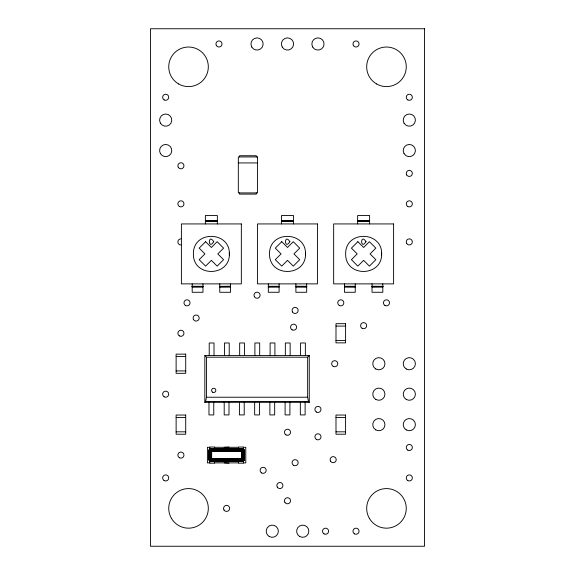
<?xml version="1.0" encoding="UTF-8"?>
<svg xmlns="http://www.w3.org/2000/svg" width="575" height="575" viewBox="0 0 575 575"><rect width="100%" height="100%" fill="white"/><g stroke="black" fill="none" stroke-linecap="round" stroke-linejoin="round"><path stroke-width="0.86" d="M229.303 255.221C231.402 231.042 193.063 229.612 193.387 253.906C193.056 278.185 231.402 276.783 229.303 252.59M305.433 255.221C307.539 231.042 269.193 229.612 269.517 253.906C269.193 278.185 307.532 276.783 305.433 252.59M381.57 255.221C383.669 231.042 345.323 229.612 345.647 253.906C345.323 278.185 383.662 276.783 381.57 252.59M208.646 451.059L211.658 451.533L210.716 448.637L211.658 448.529L209.868 449.075L208.761 450.592L208.61 458.634L209.501 460.783L211.658 461.682L211.658 448.493L241.536 448.493L243.326 449.075L244.432 450.592L244.54 459.109L243.685 460.783L242.478 461.531L211.658 461.639M211.183 461.639L211.658 458.634L208.646 459.109M244.54 451.059L241.536 451.533L242.01 448.529M204.837 402.335L205.642 401.522L206.454 397.224L206.454 357.19L204.837 355.573L204.837 402.335L309.264 402.335L309.264 355.573L204.837 355.573M208.61 458.634L244.576 458.634L244.54 451.533L208.61 451.533L208.797 459.562L211.658 458.634L210.716 461.531L210.292 461.315M244.432 450.592L241.536 451.533L242.478 448.637M244.116 459.95L244.432 451.533L243.584 449.485M244.397 459.562L243.965 460.402M210.278 461.344L211.658 458.634L208.941 460.014L209.53 460.762M244.246 450.153L241.536 451.533L242.916 448.823M208.977 450.168L209.221 449.765M211.658 458.634L209.868 461.1L209.501 460.783L211.658 458.634L209.192 460.424M241.536 451.533L243.326 449.075L243.685 449.384L241.536 451.533L243.994 449.743M243.879 460.338L241.536 461.531L211.658 461.531L209.314 460.338M206.454 357.19L307.647 357.19L309.264 355.573M244.54 459.109L241.536 458.634L243.326 461.1L243.663 460.762M243.326 461.1L243.685 460.783L241.536 458.634L242.01 461.639L241.536 461.639M211.205 448.673C206.899 449.722 209.372 455.802 208.761 458.634M238.323 162.933L257.507 162.933M205.376 220.937L217.364 220.937M281.506 220.937L293.494 220.937M357.636 220.937L369.624 220.937M205.376 221.03L217.364 221.03M281.506 221.03L293.494 221.03M357.636 221.03L369.624 221.03M205.376 221.123L217.364 221.123M281.506 221.123L293.494 221.123M357.636 221.123L369.624 221.123M205.376 221.21L217.364 221.289M281.506 221.21L293.494 221.289M357.636 221.21L369.624 221.289M205.376 221.361L217.364 221.361M281.506 221.361L293.494 221.361M357.636 221.361L369.624 221.361M205.376 221.418L217.364 221.526M281.506 221.526L293.494 221.533M357.636 221.468L369.624 221.504M192.187 286.278L202.975 286.343M219.758 286.343L230.553 286.285M268.317 286.343L279.105 286.285M295.895 286.278L306.683 286.278M344.447 286.278L355.242 286.343M372.025 286.307L382.813 286.343M192.187 286.451L202.975 286.393M219.758 286.451L230.553 286.393M268.317 286.393L279.105 286.451M295.895 286.393L306.683 286.451M344.447 286.451L355.242 286.393M372.025 286.393L382.813 286.451M192.187 286.522L202.975 286.522M219.758 286.522L230.553 286.522M268.317 286.522L279.105 286.522M295.895 286.522L306.683 286.522M344.447 286.522L355.242 286.522M372.025 286.522L382.813 286.522M192.187 286.688L202.975 286.602M219.758 286.688L230.553 286.602M268.317 286.688L279.105 286.602M295.895 286.602L306.683 286.688M344.447 286.602L355.242 286.688M372.025 286.688L382.813 286.602M192.187 286.781L202.975 286.781M219.758 286.781L230.553 286.781M268.317 286.781L279.105 286.781M295.895 286.781L306.683 286.781M344.447 286.781L355.242 286.781M372.025 286.781L382.813 286.781M192.187 286.875L202.975 286.875M219.758 286.875L230.553 286.875M268.317 286.875L279.105 286.875M295.895 286.875L306.683 286.875M344.447 286.875L355.242 286.875M372.025 286.875L382.813 286.875M335.994 326.082L345.589 326.082M335.994 340.465L345.589 340.465M176.123 356.536L185.711 356.536M176.123 370.918L185.711 370.918M206.454 397.224L307.647 397.224L308.452 401.522L309.264 402.335M205.642 401.522L308.452 401.522M176.123 417.436L185.711 417.436M335.994 417.436L345.589 417.436M176.123 431.825L185.711 431.825M335.994 431.825L345.589 431.825M228.994 447.041L224.2 447.293M209.81 447.293L207.41 447.293L207.41 462.875L209.81 462.875M214.604 447.293L238.582 447.293M243.383 447.293L245.777 447.293L245.777 462.875L243.383 462.875M211.658 448.637L241.536 448.637L243.239 449.19M214.604 462.875L238.582 462.875M228.994 463.184L224.2 462.875M242.478 461.531L241.536 458.634L244.432 459.576M208.761 450.592L211.658 451.533L211.183 448.529M242.916 461.344L241.536 458.634L244.246 460.014M208.941 450.153L211.658 451.533L210.278 448.823M241.536 458.634L243.994 460.424M209.192 449.743L211.658 451.533L209.868 449.075L209.501 449.384L211.658 451.533M243.965 449.765L244.397 450.606M209.077 459.95L208.797 459.087M382.813 283.877L382.813 292.272L372.025 292.272L372.025 283.877M369.624 223.934L369.624 215.539L357.636 215.539L357.636 223.934M355.242 283.877L355.242 292.272L344.447 292.272L344.447 283.877M307.647 357.19L307.647 397.224M306.683 283.877L306.683 292.272L295.895 292.272L295.895 283.877M305.361 355.573L305.361 342.988L300.567 342.988L300.567 355.573M305.124 402.335L305.124 414.92L300.33 414.92L300.33 402.335M293.494 223.934L293.494 215.539L281.506 215.539L281.506 223.934M290.138 355.573L290.138 342.988L285.344 342.988L285.344 355.573M289.901 402.335L289.901 414.92L285.099 414.92L285.099 402.335M279.105 283.877L279.105 292.272L268.317 292.272L268.317 283.877M274.915 355.573L274.915 342.988L270.113 342.988L270.113 355.573M274.67 402.335L274.67 414.92L269.876 414.92L269.876 402.335M259.684 355.573L259.684 342.988L254.89 342.988L254.89 355.573M259.447 402.335L259.447 414.92L254.653 414.92L254.653 402.335M256.306 156.939L256.306 155.739L239.516 155.739L239.516 156.939M256.306 192.905L256.306 194.106L239.516 194.106L239.516 192.905M244.461 355.573L244.461 342.988L239.66 342.988L239.66 355.573M244.217 402.335L244.217 414.92L239.423 414.92L239.423 402.335M243.383 449.111L243.383 447.041L238.582 447.041L238.582 448.493M243.383 461.057L243.383 463.184L238.582 463.184L238.582 461.682M241.536 448.493L241.536 461.682M230.553 283.877L230.553 292.272L219.758 292.272L219.758 283.877M229.231 355.573L229.231 342.988L224.437 342.988L224.437 355.573M228.994 402.335L228.994 414.92L224.2 414.92L224.2 402.335M217.364 223.934L217.364 215.539L205.376 215.539L205.376 223.934M214.604 448.493L214.604 447.041L209.81 447.041L209.81 449.111M214.604 461.682L214.604 463.184L209.81 463.184L209.81 461.057M214.008 355.573L214.008 342.988L209.214 342.988L209.214 355.573M213.763 402.335L213.763 414.92L208.969 414.92L208.969 402.335M202.975 283.877L202.975 292.272L192.187 292.272L192.187 283.877M180.917 244.964A3.048 3.048 0 0 1 177.869 241.917A3.048 3.048 0 0 1 180.917 238.869M208.977 451.109C209.53 453.891 206.914 460.798 211.658 461.344L242.37 461.215L243.455 460.553L244.217 459.058L244.116 450.699L243.132 449.341L241.536 448.823L211.658 448.823L209.738 449.614L208.977 451.109M209.221 451.152C209.904 453.804 207.122 460.496 211.658 461.1L242.298 460.978L243.965 459.015L243.879 450.771L242.981 449.542L241.536 449.075L211.658 449.075L209.911 449.794L209.221 451.152M209.53 451.195C210.357 453.704 207.403 460.108 211.658 460.783L242.197 460.683L243.663 458.972L243.663 451.195L243.06 450.017L241.536 449.384L211.658 449.384L210.134 450.017L209.53 451.195M209.889 451.253C210.881 453.589 207.748 459.655 211.658 460.424L242.089 460.338L243.304 458.915L243.304 451.253L242.585 450.088L241.536 449.743L211.658 449.743L210.601 450.088L209.889 451.253M210.292 451.317L210.292 458.85L211.442 460L241.536 460.014L242.902 458.85L242.902 451.317L241.752 450.168L211.658 450.153L210.292 451.317M210.73 451.389L210.73 458.778L211.507 459.562L241.536 459.576L242.463 458.778L242.463 451.389L241.68 450.606L211.658 450.592L210.73 451.389M211.183 451.461L211.183 458.634L211.586 459.102L241.536 459.109L242.003 458.706L242.01 451.533L241.608 451.066L211.658 451.059L211.183 451.461M213.742 241.694C207.949 250.829 207.949 232.552 213.742 241.694M289.872 241.694C284.079 250.829 284.079 232.552 289.872 241.694M366.002 241.694C360.209 250.829 360.209 232.552 366.002 241.694M205.598 241.694L199.158 248.134L204.923 253.906L199.158 259.677L205.598 266.117L211.37 260.353L217.142 266.117L223.582 259.677L217.81 253.906L223.582 248.134L217.142 241.694L211.37 247.466L205.598 241.694M281.728 241.694L275.288 248.134L281.06 253.906L275.288 259.677L281.728 266.117L287.5 260.353L293.272 266.117L299.712 259.677L293.94 253.906L299.712 248.134L293.272 241.694L287.5 247.466L281.728 241.694M357.858 241.694L351.418 248.134L357.19 253.906L351.418 259.677L357.858 266.117L363.63 260.353L369.402 266.117L375.842 259.677L370.077 253.906L375.842 248.134L369.402 241.694L363.63 247.466L357.858 241.694M424.537 28.75L150.463 28.75L150.463 546.25L424.537 546.25L424.537 28.75M257.507 156.939L238.323 156.939L238.323 192.905L257.507 192.905L257.507 156.939M241.342 223.934L181.398 223.934L181.398 283.877L241.342 283.877L241.342 223.934M317.472 223.934L257.528 223.934L257.528 283.877L317.472 283.877L317.472 223.934M393.602 223.934L333.658 223.934L333.658 283.877L393.602 283.877L393.602 223.934M345.589 323.682L335.994 323.682L335.994 342.865L345.589 342.865L345.589 323.682M185.711 354.135L176.123 354.135L176.123 373.319L185.711 373.319L185.711 354.135M185.711 415.042L176.123 415.042L176.123 434.226L185.711 434.226L185.711 415.042M345.589 415.042L335.994 415.042L335.994 434.226L345.589 434.226L345.589 415.042M171.386 518.276A19.794 19.794 0 0 0 205.67 518.276A19.794 19.794 0 0 0 188.528 488.585A19.794 19.794 0 0 0 171.386 518.276M369.33 518.276A19.794 19.794 0 0 0 403.614 518.276A19.794 19.794 0 0 0 386.472 488.585A19.794 19.794 0 0 0 369.33 518.276M178.631 83.957A19.794 19.794 0 0 0 208.322 66.815A19.794 19.794 0 0 0 178.631 49.673A19.794 19.794 0 0 0 178.631 83.957M376.575 83.957A19.794 19.794 0 0 0 406.266 66.815A19.794 19.794 0 0 0 376.575 49.673A19.794 19.794 0 0 0 376.575 83.957M185.488 305.462A3.048 3.048 0 0 0 190.052 302.824A3.048 3.048 0 0 0 185.488 300.186A3.048 3.048 0 0 0 185.488 305.462M292.071 329.82A3.048 3.048 0 0 0 296.635 327.182A3.048 3.048 0 0 0 292.071 324.544A3.048 3.048 0 0 0 292.071 329.82M277.251 487.061A3.048 3.048 0 0 0 282.526 487.061A3.048 3.048 0 0 0 279.888 482.49A3.048 3.048 0 0 0 277.251 487.061M164.17 480.563A3.048 3.048 0 0 0 168.734 477.926A3.048 3.048 0 0 0 164.17 475.288A3.048 3.048 0 0 0 164.17 480.563M164.17 99.906A3.048 3.048 0 0 0 168.734 97.268A3.048 3.048 0 0 0 164.17 94.631A3.048 3.048 0 0 0 164.17 99.906M407.79 450.11A3.048 3.048 0 0 0 412.354 447.472A3.048 3.048 0 0 0 407.79 444.834A3.048 3.048 0 0 0 407.79 450.11M178.279 167.311A3.048 3.048 0 0 0 183.554 167.311A3.048 3.048 0 0 0 180.917 162.739A3.048 3.048 0 0 0 178.279 167.311M406.676 243.441A3.048 3.048 0 0 0 411.944 243.441A3.048 3.048 0 0 0 409.307 238.869A3.048 3.048 0 0 0 406.676 243.441M333.177 366.361A3.048 3.048 0 0 0 337.748 363.731A3.048 3.048 0 0 0 333.177 361.093A3.048 3.048 0 0 0 333.177 366.361M223.955 509.896A3.048 3.048 0 0 0 229.231 509.896A3.048 3.048 0 0 0 226.593 505.332A3.048 3.048 0 0 0 223.955 509.896M284.862 502.284A3.048 3.048 0 0 0 290.138 502.284A3.048 3.048 0 0 0 287.5 497.72A3.048 3.048 0 0 0 284.862 502.284M324.041 533.852A3.048 3.048 0 0 0 328.613 531.214A3.048 3.048 0 0 0 324.041 528.576A3.048 3.048 0 0 0 324.041 533.852M407.79 480.563A3.048 3.048 0 0 0 412.354 477.926A3.048 3.048 0 0 0 407.79 475.288A3.048 3.048 0 0 0 407.79 480.563M179.393 335.915A3.048 3.048 0 0 0 183.964 333.277A3.048 3.048 0 0 0 179.393 330.639A3.048 3.048 0 0 0 179.393 335.915M193.502 319.571A3.048 3.048 0 0 0 198.778 319.571A3.048 3.048 0 0 0 196.14 315.007A3.048 3.048 0 0 0 193.502 319.571M362.106 328.296A3.048 3.048 0 0 0 366.678 325.658A3.048 3.048 0 0 0 362.106 323.028A3.048 3.048 0 0 0 362.106 328.296M254.409 296.729A3.048 3.048 0 0 0 259.684 296.729A3.048 3.048 0 0 0 257.047 292.165A3.048 3.048 0 0 0 254.409 296.729M384.948 305.462A3.048 3.048 0 0 0 389.512 302.824A3.048 3.048 0 0 0 384.948 300.186A3.048 3.048 0 0 0 384.948 305.462M339.272 305.462A3.048 3.048 0 0 0 343.836 302.824A3.048 3.048 0 0 0 339.272 300.186A3.048 3.048 0 0 0 339.272 305.462M354.495 533.852A3.048 3.048 0 0 0 359.066 531.214A3.048 3.048 0 0 0 354.495 528.576A3.048 3.048 0 0 0 354.495 533.852M164.17 396.815A3.048 3.048 0 0 0 168.734 394.177A3.048 3.048 0 0 0 164.17 391.539A3.048 3.048 0 0 0 164.17 396.815M179.393 206.49A3.048 3.048 0 0 0 183.964 203.852A3.048 3.048 0 0 0 179.393 201.214A3.048 3.048 0 0 0 179.393 206.49M407.79 206.49A3.048 3.048 0 0 0 412.354 203.852A3.048 3.048 0 0 0 407.79 201.214A3.048 3.048 0 0 0 407.79 206.49M406.676 174.922A3.048 3.048 0 0 0 411.944 174.922A3.048 3.048 0 0 0 409.307 170.351A3.048 3.048 0 0 0 406.676 174.922M216.344 45.497A3.048 3.048 0 0 0 221.619 45.497A3.048 3.048 0 0 0 218.982 40.933A3.048 3.048 0 0 0 216.344 45.497M353.381 45.497A3.048 3.048 0 0 0 358.656 45.497A3.048 3.048 0 0 0 356.018 40.933A3.048 3.048 0 0 0 353.381 45.497M407.79 99.906A3.048 3.048 0 0 0 412.354 97.268A3.048 3.048 0 0 0 407.79 94.631A3.048 3.048 0 0 0 407.79 99.906M293.588 465.333A3.048 3.048 0 0 0 298.159 462.695A3.048 3.048 0 0 0 293.588 460.058A3.048 3.048 0 0 0 293.588 465.333M316.43 439.451A3.048 3.048 0 0 0 321.001 436.813A3.048 3.048 0 0 0 316.43 434.175A3.048 3.048 0 0 0 316.43 439.451M292.474 311.959A3.048 3.048 0 0 0 297.749 311.959A3.048 3.048 0 0 0 295.112 307.388A3.048 3.048 0 0 0 292.474 311.959M179.393 457.722A3.048 3.048 0 0 0 183.964 455.084A3.048 3.048 0 0 0 179.393 452.446A3.048 3.048 0 0 0 179.393 457.722M261.618 472.945A3.048 3.048 0 0 0 266.182 470.314A3.048 3.048 0 0 0 261.618 467.676A3.048 3.048 0 0 0 261.618 472.945M330.539 461.172A3.048 3.048 0 0 0 335.814 461.172A3.048 3.048 0 0 0 333.177 456.607A3.048 3.048 0 0 0 330.539 461.172M285.976 434.88A3.048 3.048 0 0 0 290.548 432.242A3.048 3.048 0 0 0 285.976 429.611A3.048 3.048 0 0 0 285.976 434.88M316.43 412.045A3.048 3.048 0 0 0 321.001 409.407A3.048 3.048 0 0 0 316.43 406.769A3.048 3.048 0 0 0 316.43 412.045M269.229 536.489A6.088 6.088 0 0 0 278.365 531.214A6.088 6.088 0 0 0 269.229 525.938A6.088 6.088 0 0 0 269.229 536.489M299.683 536.489A6.088 6.088 0 0 0 308.818 531.214A6.088 6.088 0 0 0 299.683 525.938A6.088 6.088 0 0 0 299.683 536.489M312.678 47.021A6.088 6.088 0 0 0 323.229 47.021A6.088 6.088 0 0 0 317.953 37.885A6.088 6.088 0 0 0 312.678 47.021M282.224 47.021A6.088 6.088 0 0 0 292.776 47.021A6.088 6.088 0 0 0 287.5 37.885A6.088 6.088 0 0 0 282.224 47.021M251.771 47.021A6.088 6.088 0 0 0 262.322 47.021A6.088 6.088 0 0 0 257.047 37.885A6.088 6.088 0 0 0 251.771 47.021M160.418 123.151A6.088 6.088 0 0 0 170.962 123.151A6.088 6.088 0 0 0 165.693 114.015A6.088 6.088 0 0 0 160.418 123.151M160.418 153.604A6.088 6.088 0 0 0 170.962 153.604A6.088 6.088 0 0 0 165.693 144.469A6.088 6.088 0 0 0 160.418 153.604M404.038 123.151A6.088 6.088 0 0 0 414.582 123.151A6.088 6.088 0 0 0 409.307 114.015A6.088 6.088 0 0 0 404.038 123.151M404.038 153.604A6.088 6.088 0 0 0 414.582 153.604A6.088 6.088 0 0 0 409.307 144.469A6.088 6.088 0 0 0 404.038 153.604M375.813 368.999A6.088 6.088 0 0 0 384.948 363.731A6.088 6.088 0 0 0 375.813 358.455A6.088 6.088 0 0 0 375.813 368.999M406.266 368.999A6.088 6.088 0 0 0 415.402 363.731A6.088 6.088 0 0 0 406.266 358.455A6.088 6.088 0 0 0 406.266 368.999M375.813 399.452A6.088 6.088 0 0 0 384.948 394.177A6.088 6.088 0 0 0 375.813 388.908A6.088 6.088 0 0 0 375.813 399.452M406.266 399.452A6.088 6.088 0 0 0 415.402 394.177A6.088 6.088 0 0 0 406.266 388.908A6.088 6.088 0 0 0 406.266 399.452M375.813 429.906A6.088 6.088 0 0 0 384.948 424.63A6.088 6.088 0 0 0 375.813 419.355A6.088 6.088 0 0 0 375.813 429.906M406.266 429.906A6.088 6.088 0 0 0 415.402 424.63A6.088 6.088 0 0 0 406.266 419.355A6.088 6.088 0 0 0 406.266 429.906M212.664 392.215A2.12 2.12 0 0 0 215.841 390.375A2.12 2.12 0 0 0 212.664 388.542A2.12 2.12 0 0 0 212.664 392.215"/></g></svg>
